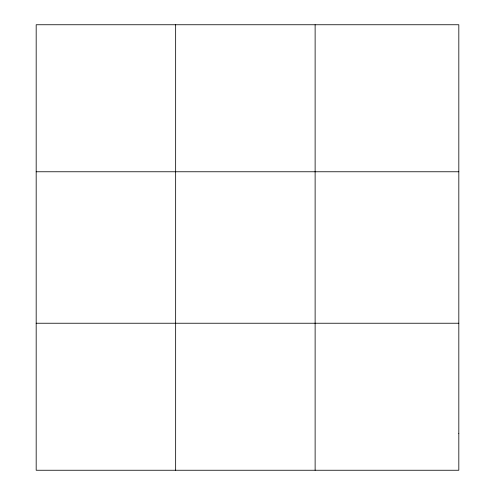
<?xml version="1.0" encoding="UTF-8"?>
<svg xmlns="http://www.w3.org/2000/svg" width="495" height="495" viewBox="0 0 495 495"><rect width="100%" height="100%" fill="white"/><g stroke="black" fill="none" stroke-linecap="round" stroke-linejoin="round"><path stroke-width="0.74" d="M175.651 24.75L175.651 470.25M315.123 24.75L315.123 470.25M36.178 171.765L458.822 171.765M36.178 323.235L458.822 323.235M458.822 433.496L458.822 470.25L36.178 470.25L36.178 24.75L458.822 24.75L458.822 433.496"/></g></svg>
